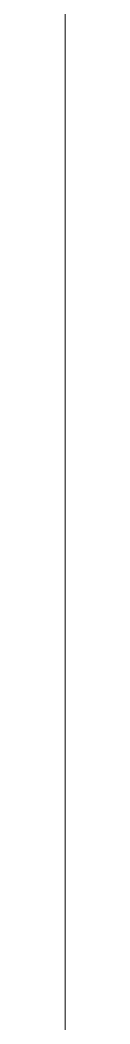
# Model space of a CAD drawing. Header units: millimetres. Extents: x -3455 to 18297, y 115676 to 128916.
# Drawn here: x 5420.19 to 5420.19, y 123313.92 to 123328.73 of the extents above; entities that cross this region are included whole.
import ezdxf

# ---------------------------------------------------------------- set-up
doc = ezdxf.new("R2010")
doc.units = ezdxf.units.MM
doc.layers.add('A-DOOR', color=8, linetype='Continuous', lineweight=13)
doc.layers.add('АР_подложка', color=8, linetype='Continuous', lineweight=13)

# ---------------------------------------------------------------- blocks, each defined once
blk = doc.blocks.new('INT 19 Дверь межкомнатная одностворчатая - 900 х 2370 _800_ Глухое Л-НАР-2537697-Планировочное решение')
at = {"layer": 'A-DOOR'}
for p, q in [((-480, 120), (-400, 120)), ((-400, 120), (-450, 120))]:
    blk.add_line(p, q, dxfattribs=at)
blk = doc.blocks.new('АР_bath')
at = {"layer": 'A-DOOR', "lineweight": 35, "rotation": 270}
blk.add_blockref('INT 19 Дверь межкомнатная одностворчатая - 900 х 2370 _800_ Глухое Л-НАР-2537697-Планировочное решение', (7468.194, 7572.643), dxfattribs=at)

msp = doc.modelspace()

# ---------------------------------------------------------------- block references
at = {"layer": 'АР_подложка'}
msp.add_blockref('АР_bath', (-2168, 115327), dxfattribs=at)

doc.saveas('drawing.dxf')
